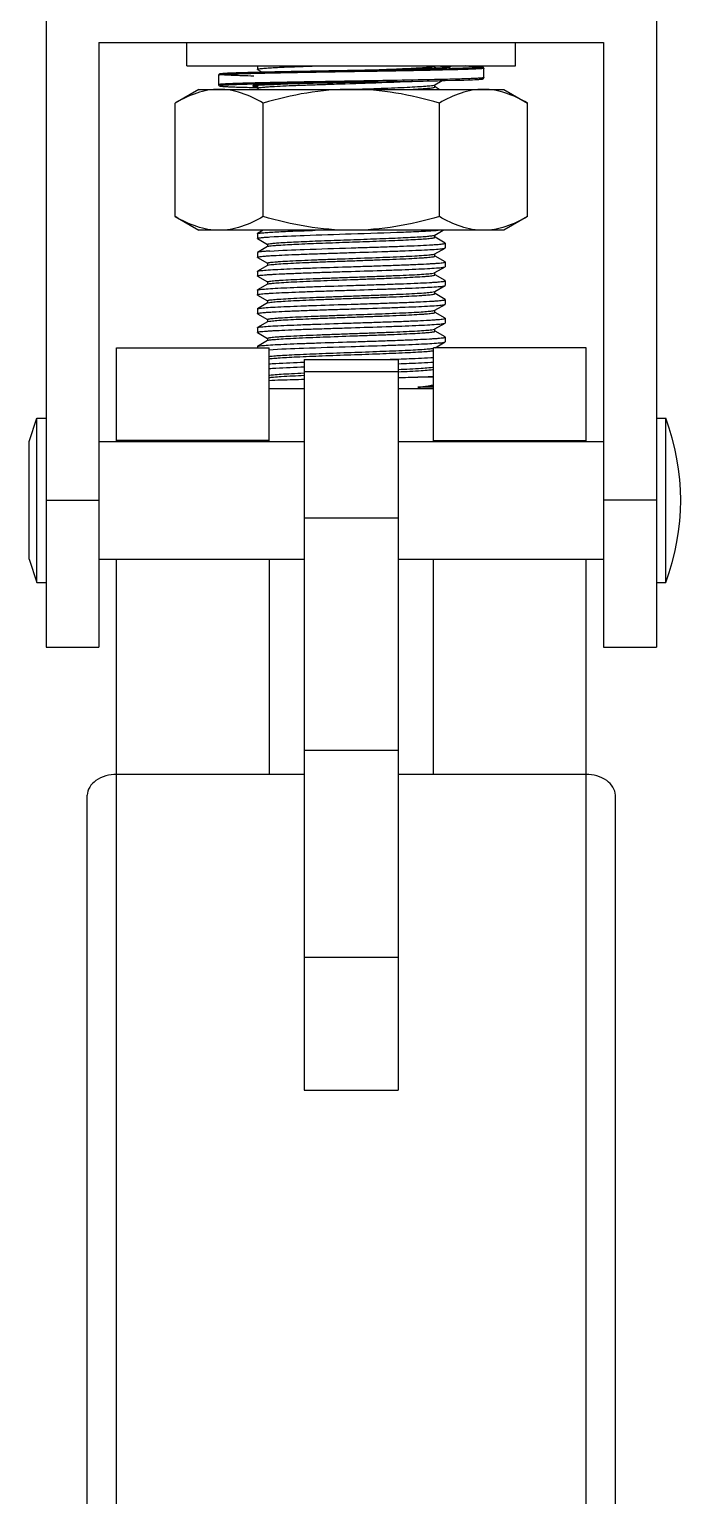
# Model space of a CAD drawing. Extents: x 185245 to 1992634, y -19957 to 755165.
# Drawn here: x 1878146 to 1878399, y 572637 to 573206 of the extents above; entities that cross this region are included whole.
import ezdxf

# ---------------------------------------------------------------- set-up
doc = ezdxf.new("R2010")
doc.units = 0
doc.header["$LTSCALE"] = 1000
doc.header["$MEASUREMENT"] = 0
doc.layers.add('02___PRT_ALL_AXES', color=7, linetype='Continuous')
doc.layers.add('03___PRT_ALL_CURVES', color=7, linetype='Continuous')

msp = doc.modelspace()

# ---------------------------------------------------------------- linework, layer by layer
at = {"color": 0, "linetype": 'Continuous'}
for p, q in [((1878152.6, 573221.01), (1878152.6, 572966.03)), ((1878389.36, 573221.01), (1878389.36, 572966.03)), ((1878173.09, 573200.52), (1878173.09, 572966.03)), ((1878173.09, 573200.52), (1878368.87, 573200.52)), ((1878368.87, 573200.52), (1878368.87, 572966.03)), ((1878219.53, 573187.77), (1878219.53, 573184.13)), ((1878222.29, 573188.49), (1878221.72, 573188.45)), ((1878222.96, 573188.53), (1878222.29, 573188.49)), ((1878223.77, 573188.56), (1878222.96, 573188.53)), ((1878225.22, 573188.62), (1878223.77, 573188.56)), ((1878227.01, 573188.69), (1878225.22, 573188.62)), ((1878230, 573188.78), (1878227.01, 573188.69)), ((1878234.96, 573188.91), (1878230, 573188.78)), ((1878234.61, 573189.98), (1878234.56, 573190.05)), ((1878234.61, 573189.98), (1878236.41, 573188.94)), ((1878243, 573189.09), (1878234.96, 573188.91)), ((1878257.74, 573189.36), (1878243, 573189.09)), ((1878270.42, 573189.58), (1878257.74, 573189.36)), ((1878270.98, 573189.59), (1878270.42, 573189.58)), ((1878270.98, 573189.59), (1878271.74, 573189.62)), ((1878271.74, 573189.61), (1878270.98, 573189.59)), ((1878271.74, 573189.61), (1878270.98, 573189.59)), ((1878290, 573190.04), (1878283.85, 573189.89)), ((1878294.22, 573190.16), (1878290, 573190.04)), ((1878297.79, 573190.26), (1878294.22, 573190.16)), ((1878300.78, 573190.36), (1878297.79, 573190.26)), ((1878303.21, 573190.46), (1878300.78, 573190.36)), ((1878304.7, 573190.52), (1878303.21, 573190.46)), ((1878303.34, 573191.31), (1878303.4, 573191.34)), ((1878303.4, 573191.34), (1878303.53, 573191.41)), ((1878303.45, 573190.47), (1878303.46, 573190.5)), ((1878303.46, 573190.5), (1878303.46, 573191.41)), ((1878303.46, 573190.74), (1878303.49, 573190.74)), ((1878303.58, 573190.47), (1878303.48, 573190.53)), ((1878303.54, 573190.19), (1878303.48, 573190.19)), ((1878303.49, 573190.74), (1878303.65, 573190.73)), ((1878303.55, 573190.47), (1878303.49, 573190.47)), ((1878305.55, 573190.56), (1878304.7, 573190.52)), ((1878306.29, 573190.6), (1878305.55, 573190.56)), ((1878306.16, 573190.6), (1878306.2, 573190.6)), ((1878306.93, 573190.64), (1878306.29, 573190.6)), ((1878307.48, 573190.68), (1878306.93, 573190.64)), ((1878316.76, 573191.36), (1878315.15, 573191.41)), ((1878317.82, 573191.31), (1878316.76, 573191.36)), ((1878318.73, 573191.27), (1878317.82, 573191.31)), ((1878319.5, 573191.23), (1878318.73, 573191.27)), ((1878322.43, 573186.86), (1878322.43, 573190.5)), ((1878222.36, 573183.41), (1878223.02, 573183.37)), ((1878223.02, 573183.37), (1878223.79, 573183.33)), ((1878223.79, 573183.33), (1878225.17, 573183.28)), ((1878225.17, 573183.28), (1878226.86, 573183.22)), ((1878226.86, 573183.22), (1878229.62, 573183.13)), ((1878229.62, 573183.13), (1878234.56, 573183)), ((1878233.79, 573183.47), (1878234.52, 573183.41)), ((1878234.55, 573184.81), (1878234.5, 573184.81)), ((1878234.57, 573184.35), (1878234.52, 573184.35)), ((1878234.61, 573182.7), (1878234.56, 573182.76)), ((1878234.61, 573182.7), (1878235.29, 573182.31)), ((1878234.96, 573183.97), (1878235.64, 573184.01)), ((1878235.64, 573184.01), (1878236.44, 573184.06)), ((1878236.44, 573184.06), (1878237.37, 573184.11)), ((1878237.37, 573184.11), (1878239.05, 573184.18)), ((1878239.05, 573184.18), (1878241.09, 573184.26)), ((1878241.09, 573184.26), (1878243.52, 573184.34)), ((1878243.52, 573184.34), (1878246.37, 573184.43)), ((1878246.37, 573184.43), (1878250.87, 573184.56)), ((1878250.87, 573184.56), (1878256.18, 573184.69)), ((1878256.18, 573184.69), (1878263.83, 573184.88)), ((1878263.83, 573184.88), (1878268.58, 573184.98)), ((1878270.4, 573185.03), (1878268.57, 573185)), ((1878270.4, 573185.03), (1878268.58, 573184.98)), ((1878268.58, 573184.51), (1878270.42, 573184.57)), ((1878270.4, 573185.03), (1878284.71, 573185.28)), ((1878270.98, 573185.04), (1878270.4, 573185.03)), ((1878270.42, 573184.57), (1878270.98, 573184.58)), ((1878271.02, 573185.04), (1878270.98, 573185.04)), ((1878277.86, 573185.16), (1878271.02, 573185.04)), ((1878277.98, 573185.16), (1878277.86, 573185.16)), ((1878284.71, 573185.28), (1878277.98, 573185.16)), ((1878284.71, 573185.28), (1878294.3, 573185.45)), ((1878284.88, 573185.28), (1878284.71, 573185.28)), ((1878291.28, 573185.4), (1878284.88, 573185.28)), ((1878291.51, 573185.4), (1878291.28, 573185.4)), ((1878294.3, 573185.45), (1878307.37, 573185.73)), ((1878303.39, 573185.64), (1878303.34, 573185.64)), ((1878303.4, 573184.06), (1878303.46, 573184.09)), ((1878303.46, 573184.09), (1878306.25, 573185.71)), ((1878303.46, 573183.22), (1878303.46, 573184.13)), ((1878305.1, 573182.31), (1878303.48, 573183.24)), ((1878307.37, 573185.73), (1878311.44, 573185.84)), ((1878307.48, 573186.18), (1878307.42, 573186.18)), ((1878311.44, 573185.84), (1878314.59, 573185.93)), ((1878314.59, 573185.93), (1878316.48, 573186)), ((1878316.48, 573186), (1878318.01, 573186.06)), ((1878318.01, 573186.06), (1878318.85, 573186.1)), ((1878318.85, 573186.1), (1878319.56, 573186.14)), ((1878319.56, 573186.14), (1878320.16, 573186.17)), ((1878234.56, 573126.3), (1878234.61, 573126.37)), ((1878236.86, 573127.67), (1878234.61, 573126.37)), ((1878303.4, 573125.78), (1878303.46, 573125.81)), ((1878303.46, 573125.81), (1878306.68, 573127.67)), ((1878303.46, 573124.94), (1878303.46, 573125.85)), ((1878307.35, 573122.72), (1878303.48, 573124.96)), ((1878234.61, 573124.42), (1878234.56, 573124.48)), ((1878234.61, 573119.08), (1878234.56, 573119.02)), ((1878234.61, 573124.42), (1878238.48, 573122.18)), ((1878238.5, 573121.33), (1878234.61, 573119.08)), ((1878238.5, 573122.21), (1878238.5, 573121.3)), ((1878238.56, 573121.37), (1878238.5, 573121.33)), ((1878303.46, 573118.53), (1878307.35, 573120.78)), ((1878307.41, 573122.66), (1878307.35, 573122.72)), ((1878307.35, 573120.78), (1878307.41, 573120.84)), ((1878234.61, 573117.13), (1878234.56, 573117.2)), ((1878234.61, 573117.13), (1878238.48, 573114.89)), ((1878238.5, 573114.05), (1878234.61, 573111.8)), ((1878238.5, 573114.92), (1878238.5, 573114.01)), ((1878238.56, 573114.08), (1878238.5, 573114.05)), ((1878238.56, 573114.08), (1878238.63, 573114.11)), ((1878303.4, 573118.49), (1878303.46, 573118.53)), ((1878303.46, 573117.65), (1878303.46, 573118.56)), ((1878303.46, 573111.24), (1878307.35, 573113.49)), ((1878307.35, 573115.44), (1878303.48, 573117.68)), ((1878307.41, 573115.38), (1878307.35, 573115.44)), ((1878307.35, 573113.49), (1878307.41, 573113.55)), ((1878234.56, 573111.73), (1878234.61, 573111.8)), ((1878234.61, 573109.85), (1878234.56, 573109.91)), ((1878234.61, 573109.85), (1878238.48, 573107.61)), ((1878238.5, 573107.64), (1878238.5, 573106.72)), ((1878303.33, 573111.17), (1878303.4, 573111.21)), ((1878303.4, 573111.21), (1878303.46, 573111.24)), ((1878303.46, 573110.37), (1878303.46, 573111.28)), ((1878307.35, 573108.15), (1878303.48, 573110.39)), ((1878307.41, 573108.09), (1878307.35, 573108.15)), ((1878234.56, 573104.45), (1878234.61, 573104.51)), ((1878234.61, 573102.56), (1878234.56, 573102.63)), ((1878238.5, 573106.76), (1878234.61, 573104.51)), ((1878234.61, 573102.56), (1878238.48, 573100.32)), ((1878238.56, 573106.8), (1878238.5, 573106.76)), ((1878303.34, 573103.89), (1878303.4, 573103.92)), ((1878303.4, 573103.92), (1878303.46, 573103.96)), ((1878303.46, 573103.96), (1878307.35, 573106.21)), ((1878303.46, 573103.08), (1878303.46, 573103.99)), ((1878307.35, 573100.87), (1878303.48, 573103.11)), ((1878307.35, 573106.21), (1878307.41, 573106.27)), ((1878234.56, 573097.16), (1878234.61, 573097.23)), ((1878238.5, 573099.48), (1878234.61, 573097.23)), ((1878238.5, 573100.35), (1878238.5, 573099.44)), ((1878238.56, 573099.51), (1878238.5, 573099.48)), ((1878238.56, 573099.51), (1878238.62, 573099.54)), ((1878303.4, 573096.64), (1878303.46, 573096.67)), ((1878303.46, 573096.67), (1878307.35, 573098.92)), ((1878303.46, 573095.8), (1878303.46, 573096.71)), ((1878307.41, 573100.81), (1878307.35, 573100.87)), ((1878307.35, 573098.92), (1878307.41, 573098.98)), ((1878234.61, 573095.28), (1878234.56, 573095.34)), ((1878234.61, 573095.28), (1878238.48, 573093.04)), ((1878238.5, 573092.19), (1878234.61, 573089.94)), ((1878238.5, 573093.07), (1878238.5, 573092.15)), ((1878238.56, 573092.23), (1878238.5, 573092.19)), ((1878238.56, 573092.23), (1878238.64, 573092.26)), ((1878303.46, 573089.39), (1878307.35, 573091.64)), ((1878307.35, 573093.58), (1878303.48, 573095.82)), ((1878307.41, 573093.52), (1878307.35, 573093.58)), ((1878307.35, 573091.64), (1878307.41, 573091.7)), ((1878234.56, 573089.88), (1878234.61, 573089.94)), ((1878234.61, 573087.99), (1878234.56, 573088.06)), ((1878234.61, 573087.99), (1878238.48, 573085.75)), ((1878238.5, 573084.91), (1878234.61, 573082.66)), ((1878238.5, 573085.78), (1878238.5, 573084.87)), ((1878238.56, 573084.94), (1878238.5, 573084.91)), ((1878303.34, 573089.32), (1878303.4, 573089.35)), ((1878303.4, 573089.35), (1878303.46, 573089.39)), ((1878303.46, 573088.51), (1878303.46, 573089.42)), ((1878307.35, 573086.3), (1878303.48, 573088.54)), ((1878307.41, 573086.24), (1878307.35, 573086.3)), ((1878179.92, 573045.71), (1878179.92, 573082.14)), ((1878179.92, 573082.14), (1878239.11, 573082.14)), ((1878234.56, 573082.59), (1878234.61, 573082.66)), ((1878239.11, 573045.71), (1878239.11, 573082.14)), ((1878302.85, 573045.71), (1878302.85, 573082.14)), ((1878362.04, 573082.14), (1878302.85, 573082.14)), ((1878303.54, 573082.14), (1878307.35, 573084.35)), ((1878307.35, 573084.35), (1878307.41, 573084.41)), ((1878362.04, 573045.71), (1878362.04, 573082.14)), ((1878252.77, 573077.58), (1878252.77, 572794.26)), ((1878252.77, 573077.58), (1878289.19, 573077.58)), ((1878289.19, 573077.58), (1878289.19, 572794.26)), ((1878289.27, 573075.92), (1878289.33, 573075.92)), ((1878252.77, 573072.88), (1878289.19, 573072.88)), ((1878302.85, 573070.76), (1878296.75, 573070.76)), ((1878252.77, 573066.2), (1878239.11, 573066.2)), ((1878302.85, 573066.2), (1878289.19, 573066.2)), ((1878302.85, 573066.81), (1878296.81, 573066.81)), ((1878239.11, 573046.17), (1878179.92, 573046.17)), ((1878302.85, 573046.17), (1878362.04, 573046.17)), ((1878152.6, 573022.95), (1878173.09, 573022.95)), ((1878389.36, 573022.95), (1878368.87, 573022.95)), ((1878252.77, 573016.14), (1878289.19, 573016.14)), ((1878179.92, 570479.48), (1878179.92, 573000.18)), ((1878239.11, 573000.18), (1878239.11, 572916.61)), ((1878302.85, 572916.61), (1878302.85, 573000.18)), ((1878362.04, 570479.48), (1878362.04, 573000.18)), ((1878152.6, 572966.03), (1878173.09, 572966.03)), ((1878368.87, 572966.03), (1878389.36, 572966.03)), ((1878252.77, 572926), (1878289.19, 572926)), ((1878252.77, 572916.61), (1878179.92, 572916.61)), ((1878362.04, 572916.61), (1878289.19, 572916.61)), ((1878168.54, 570595.59), (1878168.54, 572908.56)), ((1878373.43, 570595.59), (1878373.43, 572908.56)), ((1878252.77, 572845.78), (1878289.19, 572845.78)), ((1878252.77, 572794.26), (1878289.19, 572794.26))]:
    msp.add_line(p, q, dxfattribs=at)
for points in [[(1878221.72, 573188.45), (1878221.47, 573188.44), (1878221.24, 573188.42), (1878221.04, 573188.4), (1878220.86, 573188.39), (1878220.69, 573188.37), (1878220.54, 573188.36), (1878220.41, 573188.34), (1878220.29, 573188.33), (1878220.19, 573188.31), (1878220.1, 573188.29), (1878220.01, 573188.28), (1878219.94, 573188.26), (1878219.86, 573188.23), (1878219.77, 573188.18), (1878219.64, 573188.07), (1878219.53, 573187.81), (1878219.53, 573187.77)], [(1878283.85, 573189.89), (1878272.31, 573189.62), (1878271.74, 573189.61)], [(1878309.15, 573190.86), (1878309.14, 573190.86), (1878309.11, 573190.85), (1878309.06, 573190.84), (1878308.98, 573190.83), (1878308.89, 573190.81), (1878308.78, 573190.8), (1878308.65, 573190.78), (1878308.5, 573190.77), (1878308.33, 573190.75), (1878308.15, 573190.73), (1878307.95, 573190.72), (1878307.72, 573190.7), (1878307.48, 573190.68)], [(1878322.43, 573190.5), (1878322.43, 573190.54), (1878322.33, 573190.8), (1878322.2, 573190.91), (1878322.1, 573190.96), (1878322.02, 573190.99), (1878321.94, 573191.01), (1878321.84, 573191.03), (1878321.74, 573191.05), (1878321.62, 573191.07), (1878321.48, 573191.08), (1878321.32, 573191.1), (1878321.13, 573191.12), (1878320.93, 573191.14), (1878320.7, 573191.15), (1878320.44, 573191.17), (1878320.16, 573191.19), (1878319.5, 573191.23)], [(1878219.53, 573184.13), (1878219.54, 573184.06), (1878219.66, 573183.81), (1878219.78, 573183.71), (1878219.87, 573183.67), (1878219.95, 573183.64), (1878220.03, 573183.62), (1878220.12, 573183.6), (1878220.21, 573183.58), (1878220.32, 573183.57), (1878220.44, 573183.55), (1878220.58, 573183.54), (1878220.74, 573183.52), (1878220.91, 573183.51), (1878221.1, 573183.49), (1878221.31, 573183.47), (1878221.54, 573183.46), (1878221.79, 573183.44), (1878222.36, 573183.41)], [(1878232.97, 573183.76), (1878232.97, 573183.76), (1878233.01, 573183.77), (1878233.07, 573183.78), (1878233.16, 573183.8), (1878233.27, 573183.81), (1878233.4, 573183.83), (1878233.55, 573183.85), (1878233.73, 573183.87), (1878233.92, 573183.89), (1878234.14, 573183.91), (1878234.39, 573183.93), (1878234.66, 573183.95), (1878234.96, 573183.97)], [(1878320.16, 573186.17), (1878320.42, 573186.19), (1878320.66, 573186.21), (1878320.87, 573186.22), (1878321.06, 573186.24), (1878321.23, 573186.25), (1878321.39, 573186.27), (1878321.53, 573186.29), (1878321.65, 573186.3), (1878321.76, 573186.32), (1878321.85, 573186.33), (1878321.94, 573186.35), (1878322.01, 573186.37), (1878322.09, 573186.4), (1878322.18, 573186.44), (1878322.31, 573186.54), (1878322.43, 573186.79), (1878322.43, 573186.86)]]:
    msp.add_lwpolyline(points, dxfattribs=at)
for centre, radius, start, end in [((1878269.7, 574733.36), 1543.54, 271.25649, 271.45321), ((1878237.64, 573142.5), 41.56, 94.2592, 94.9357), ((1878236.87, 573210.77), 26.97, 264.4979, 265.0097), ((1878232.54, 576417.77), 3232.91, 271.04527, 271.25493), ((1878265.84, 574894.66), 1709.43, 271.2586, 271.39378), ((1878303.03, 573104.64), 0.808, 291.3377, 292.265), ((1878238.93, 573098.79), 0.809, 111.336, 112.2602), ((1878218.47, 575008.65), 1932.2, 271.97095, 272.1), ((1878255.69, 574549.15), 1478.96, 271.30073, 271.59071)]:
    msp.add_arc(centre, radius, start, end, dxfattribs=at)
for points, knots in [([(1878322.43, 573190.5), (1878322.43, 573190.48), (1878322.32, 573190.44), (1878322.15, 573190.41), (1878321.83, 573190.37), (1878321.4, 573190.33), (1878320.85, 573190.29), (1878319.87, 573190.22), (1878318.36, 573190.15), (1878316.21, 573190.07), (1878313.62, 573189.98), (1878310.63, 573189.9), (1878307.25, 573189.82), (1878303.52, 573189.73), (1878297.95, 573189.61), (1878290.42, 573189.47), (1878280.89, 573189.3), (1878270.98, 573189.14), (1878261.07, 573188.97), (1878251.54, 573188.8), (1878244, 573188.66), (1878238.44, 573188.54), (1878234.71, 573188.46), (1878231.33, 573188.37), (1878228.33, 573188.29), (1878225.75, 573188.21), (1878223.6, 573188.12), (1878222.09, 573188.05), (1878221.11, 573187.99), (1878220.56, 573187.95), (1878220.13, 573187.91), (1878219.81, 573187.87), (1878219.65, 573187.83), (1878219.53, 573187.8), (1878219.53, 573187.77)], [0, 0, 0, 0, 0.000734, 0.002588, 0.005621, 0.009835, 0.015225, 0.021778, 0.038315, 0.05929, 0.084505, 0.11372, 0.146654, 0.182994, 0.222387, 0.30879, 0.402541, 0.500037, 0.597531, 0.691278, 0.777674, 0.817064, 0.853401, 0.886332, 0.915542, 0.940751, 0.961719, 0.978248, 0.984797, 0.990182, 0.994392, 0.99742, 0.99927, 1, 1, 1, 1]), ([(1878270.42, 573189.58), (1878267.99, 573189.54), (1878263.19, 573189.46), (1878256.12, 573189.34), (1878249.34, 573189.21), (1878243.02, 573189.09), (1878237.27, 573188.97), (1878232.21, 573188.84), (1878228.48, 573188.74), (1878225.91, 573188.65), (1878224.33, 573188.59), (1878222.99, 573188.53), (1878222.03, 573188.48), (1878221.38, 573188.43), (1878220.99, 573188.4), (1878220.67, 573188.37), (1878220.41, 573188.34), (1878220.21, 573188.31), (1878220.09, 573188.28), (1878220.02, 573188.26), (1878220, 573188.25), (1878219.98, 573188.23), (1878220, 573188.21), (1878220.02, 573188.19), (1878220.09, 573188.17), (1878220.21, 573188.14), (1878220.41, 573188.11), (1878220.8, 573188.07), (1878221.45, 573188.01), (1878222.91, 573187.92), (1878225.34, 573187.82), (1878228.95, 573187.7), (1878231.66, 573187.63), (1878233.16, 573187.59)], [0, 0, 0, 0, 0.114408, 0.226286, 0.333333, 0.433352, 0.524287, 0.604264, 0.671643, 0.700166, 0.725046, 0.746157, 0.763393, 0.77053, 0.776668, 0.781801, 0.785923, 0.789034, 0.791139, 0.791822, 0.792275, 0.79255, 0.792828, 0.79329, 0.793982, 0.796105, 0.799235, 0.803376, 0.814683, 0.829982, 0.87224, 0.929301, 1, 1, 1, 1]), ([(1878234.56, 573190.05), (1878234.56, 573190.09), (1878234.73, 573190.17), (1878235, 573190.23), (1878235.51, 573190.32), (1878236.53, 573190.44), (1878238.29, 573190.59), (1878240.91, 573190.75), (1878244.19, 573190.91), (1878248.04, 573191.08), (1878252.39, 573191.25), (1878255.45, 573191.36), (1878257.04, 573191.41)], [0, 0, 0, 0, 0.005786, 0.019414, 0.041485, 0.072004, 0.157793, 0.275073, 0.421358, 0.593494, 0.787777, 1, 1, 1, 1]), ([(1878271.74, 573189.62), (1878275.59, 573189.76), (1878281.19, 573189.96), (1878288.35, 573190.24), (1878292.97, 573190.45), (1878296.85, 573190.66), (1878299.89, 573190.84), (1878301.94, 573191.07), (1878303.01, 573191.18), (1878303.34, 573191.31)], [0, 0, 0, 0, 0.364961, 0.531036, 0.678684, 0.803013, 0.899918, 0.966237, 1, 1, 1, 1]), ([(1878303.49, 573190.47), (1878298.96, 573190.28), (1878288.37, 573189.99), (1878277.79, 573189.75), (1878271.74, 573189.61)], [0, 0, 0, 0, 0.42908, 1, 1, 1, 1]), ([(1878303.48, 573190.19), (1878301.13, 573190.14), (1878290.55, 573189.92), (1878279.97, 573189.75), (1878271.74, 573189.61)], [0, 0, 0, 0, 0.22287, 1, 1, 1, 1]), ([(1878308.38, 573191.16), (1878308.51, 573191.15), (1878308.75, 573191.13), (1878309.06, 573191.08), (1878309.26, 573191.05), (1878309.37, 573191.02), (1878309.42, 573191), (1878309.46, 573190.98), (1878309.45, 573190.92), (1878309.34, 573190.89), (1878309.19, 573190.85), (1878308.92, 573190.81), (1878308.57, 573190.77), (1878308.11, 573190.73), (1878307.57, 573190.68), (1878306.67, 573190.62), (1878305.32, 573190.55), (1878304.18, 573190.5), (1878303.55, 573190.47)], [0, 0, 0, 0, 0.057695, 0.102152, 0.133345, 0.144014, 0.151502, 0.156113, 0.159189, 0.171014, 0.195466, 0.233126, 0.284056, 0.348196, 0.425398, 0.515491, 0.733471, 1, 1, 1, 1]), ([(1878303.65, 573190.73), (1878303.89, 573190.72), (1878304.72, 573190.68), (1878305.56, 573190.64), (1878306.16, 573190.6)], [0, 0, 0, 0, 0.279412, 1, 1, 1, 1]), ([(1878304.3, 573191.41), (1878304.73, 573191.39), (1878306.09, 573191.33), (1878307.45, 573191.25), (1878308.38, 573191.16)], [0, 0, 0, 0, 0.316279, 1, 1, 1, 1]), ([(1878315.15, 573191.41), (1878315.77, 573191.39), (1878316.92, 573191.35), (1878318.49, 573191.28), (1878319.63, 573191.23), (1878320.39, 573191.18), (1878320.84, 573191.14), (1878321.22, 573191.11), (1878321.52, 573191.08), (1878321.74, 573191.05), (1878321.88, 573191.01), (1878321.97, 573190.99), (1878321.98, 573190.95), (1878321.95, 573190.93), (1878321.92, 573190.92), (1878321.83, 573190.89), (1878321.67, 573190.86), (1878321.42, 573190.83), (1878321.09, 573190.79), (1878320.69, 573190.76), (1878320, 573190.71), (1878318.94, 573190.65), (1878317.46, 573190.59), (1878315.69, 573190.52), (1878313.64, 573190.45), (1878311.33, 573190.38), (1878309.7, 573190.34), (1878308.84, 573190.32)], [0, 0, 0, 0, 0.093183, 0.172189, 0.236539, 0.263093, 0.285847, 0.304768, 0.319836, 0.33104, 0.338399, 0.342056, 0.342921, 0.344117, 0.346129, 0.34906, 0.357776, 0.370349, 0.386785, 0.407069, 0.431174, 0.49071, 0.565043, 0.653721, 0.756205, 0.871868, 1, 1, 1, 1]), ([(1878234.5, 573184.81), (1878233.37, 573184.78), (1878231.25, 573184.73), (1878228.28, 573184.65), (1878225.71, 573184.56), (1878223.57, 573184.48), (1878222.07, 573184.41), (1878221.1, 573184.35), (1878220.55, 573184.3), (1878220.13, 573184.26), (1878219.81, 573184.22), (1878219.65, 573184.19), (1878219.53, 573184.15), (1878219.53, 573184.13)], [0, 0, 0, 0, 0.224593, 0.423791, 0.595701, 0.738698, 0.851435, 0.896118, 0.932869, 0.961612, 0.982304, 0.994968, 1, 1, 1, 1]), ([(1878234.52, 573184.35), (1878232.46, 573184.3), (1878229.56, 573184.22), (1878225.98, 573184.1), (1878223.9, 573184.02), (1878222.45, 573183.95), (1878221.51, 573183.89), (1878220.98, 573183.85), (1878220.54, 573183.8), (1878220.28, 573183.77), (1878219.85, 573183.67), (1878220.28, 573183.57), (1878220.55, 573183.54), (1878220.98, 573183.5), (1878221.51, 573183.46), (1878222.45, 573183.4), (1878223.91, 573183.33), (1878225.98, 573183.24), (1878229.57, 573183.13), (1878232.46, 573183.05), (1878234.52, 573183)], [0, 0, 0, 0, 0.212148, 0.298132, 0.369616, 0.425941, 0.448254, 0.466597, 0.480935, 0.491247, 0.499914, 0.508617, 0.518947, 0.533304, 0.551665, 0.573994, 0.630349, 0.701857, 0.787856, 1, 1, 1, 1]), ([(1878233.22, 573183.81), (1878233.14, 573183.8), (1878232.99, 573183.78), (1878232.84, 573183.74), (1878232.74, 573183.71), (1878232.74, 573183.66), (1878232.77, 573183.64), (1878232.82, 573183.62), (1878232.93, 573183.58), (1878233.12, 573183.55), (1878233.42, 573183.51), (1878233.65, 573183.48), (1878233.79, 573183.47)], [0, 0, 0, 0, 0.160817, 0.265115, 0.31558, 0.328996, 0.349081, 0.381472, 0.427462, 0.561552, 0.752432, 1, 1, 1, 1]), ([(1878234.06, 573183.9), (1878233.98, 573183.9), (1878233.7, 573183.87), (1878233.42, 573183.84), (1878233.22, 573183.81)], [0, 0, 0, 0, 0.294737, 1, 1, 1, 1]), ([(1878307.42, 573186.18), (1878301.85, 573186.05), (1878286.35, 573185.75), (1878262.06, 573185.35), (1878243.34, 573185.02), (1878234.55, 573184.81)], [0, 0, 0, 0, 0.229313, 0.637984, 1, 1, 1, 1]), ([(1878268.58, 573184.98), (1878264.86, 573184.9), (1878257.82, 573184.74), (1878248.16, 573184.49), (1878240.54, 573184.25), (1878236.23, 573184.07), (1878234.55, 573183.94)], [0, 0, 0, 0, 0.327938, 0.620366, 0.851227, 1, 1, 1, 1]), ([(1878234.56, 573182.76), (1878234.56, 573182.83), (1878234.86, 573182.91), (1878235.27, 573183), (1878236.11, 573183.11), (1878237.2, 573183.21), (1878238.61, 573183.32), (1878241.03, 573183.47), (1878244.7, 573183.66), (1878249.77, 573183.87), (1878255.58, 573184.08), (1878261.93, 573184.29), (1878266.33, 573184.44), (1878268.58, 573184.51)], [0, 0, 0, 0, 0.005703, 0.020172, 0.04378, 0.076386, 0.117742, 0.167486, 0.290355, 0.440693, 0.61322, 0.801833, 1, 1, 1, 1]), ([(1878268.57, 573185), (1878265.43, 573184.94), (1878254.1, 573184.75), (1878242.76, 573184.55), (1878234.57, 573184.35)], [0, 0, 0, 0, 0.277252, 1, 1, 1, 1]), ([(1878270.98, 573184.58), (1878273.37, 573184.66), (1878282.03, 573184.94), (1878290.68, 573185.22), (1878296.94, 573185.5)], [0, 0, 0, 0, 0.276436, 1, 1, 1, 1]), ([(1878270.98, 573182.31), (1878274.84, 573182.45), (1878280.48, 573182.65), (1878287.69, 573182.93), (1878292.39, 573183.14), (1878296.38, 573183.34), (1878299.53, 573183.53), (1878301.72, 573183.75), (1878302.87, 573183.88), (1878303.26, 573184)], [0, 0, 0, 0, 0.358483, 0.522838, 0.669887, 0.794772, 0.893379, 0.962492, 1, 1, 1, 1]), ([(1878293.95, 573182.31), (1878295.3, 573182.38), (1878297.19, 573182.48), (1878299.54, 573182.64), (1878300.9, 573182.75), (1878301.96, 573182.86), (1878302.77, 573182.97), (1878303.18, 573183.06), (1878303.46, 573183.15), (1878303.46, 573183.22)], [0, 0, 0, 0, 0.421729, 0.592956, 0.735504, 0.848073, 0.929659, 0.979849, 1, 1, 1, 1]), ([(1878303.26, 573184), (1878303.29, 573184.01), (1878303.34, 573184.02), (1878303.38, 573184.05), (1878303.4, 573184.06)], [0, 0, 0, 0, 0.561798, 1, 1, 1, 1]), ([(1878322.43, 573186.86), (1878322.43, 573186.84), (1878322.32, 573186.8), (1878322.16, 573186.77), (1878321.84, 573186.73), (1878321.41, 573186.69), (1878320.86, 573186.64), (1878319.9, 573186.58), (1878318.4, 573186.51), (1878316.26, 573186.43), (1878313.69, 573186.34), (1878310.72, 573186.26), (1878308.6, 573186.21), (1878307.48, 573186.18)], [0, 0, 0, 0, 0.004985, 0.0176, 0.038249, 0.066956, 0.103679, 0.14834, 0.261059, 0.404068, 0.576024, 0.7753, 1, 1, 1, 1]), ([(1878234.56, 573124.48), (1878234.56, 573124.52), (1878234.69, 573124.59), (1878234.91, 573124.65), (1878235.31, 573124.72), (1878236.12, 573124.83), (1878237.52, 573124.96), (1878238.73, 573125.04), (1878239.44, 573125.09)], [0, 0, 0, 0, 0.022001, 0.071614, 0.151547, 0.261983, 0.573159, 1, 1, 1, 1]), ([(1878234.61, 573126.37), (1878234.8, 573126.48), (1878235.49, 573126.56), (1878236.81, 573126.73), (1878238.82, 573126.87), (1878241.46, 573127.04), (1878244.68, 573127.19), (1878249.94, 573127.42), (1878254.12, 573127.57), (1878257.04, 573127.67)], [0, 0, 0, 0, 0.029291, 0.089386, 0.179424, 0.297711, 0.44196, 0.609341, 1, 1, 1, 1]), ([(1878239.44, 573125.09), (1878243.88, 573125.37), (1878254.39, 573125.77), (1878264.91, 573126.11), (1878270.98, 573126.3)], [0, 0, 0, 0, 0.42277, 1, 1, 1, 1]), ([(1878242.85, 573122.81), (1878245.03, 573122.97), (1878250.1, 573123.23), (1878258.52, 573123.58), (1878268.2, 573123.93), (1878278.17, 573124.28), (1878286.18, 573124.58), (1878291.98, 573124.84), (1878295.6, 573125.02), (1878298.59, 573125.2), (1878300.89, 573125.36), (1878302.39, 573125.56), (1878303.18, 573125.65), (1878303.4, 573125.78)], [0, 0, 0, 0, 0.107783, 0.251572, 0.416871, 0.586964, 0.744654, 0.813774, 0.874011, 0.923835, 0.961993, 0.987552, 1, 1, 1, 1]), ([(1878242.85, 573121.9), (1878245.09, 573122.06), (1878250.32, 573122.33), (1878258.99, 573122.69), (1878268.93, 573123.04), (1878277.55, 573123.35), (1878284.27, 573123.6), (1878288.87, 573123.79), (1878292.99, 573123.97), (1878296.52, 573124.16), (1878299.37, 573124.34), (1878301.29, 573124.5), (1878302.42, 573124.64), (1878302.98, 573124.73), (1878303.27, 573124.8), (1878303.46, 573124.89), (1878303.46, 573124.94)], [0, 0, 0, 0, 0.110711, 0.25879, 0.428579, 0.602076, 0.684431, 0.760893, 0.829425, 0.888206, 0.935673, 0.970577, 0.983029, 0.992048, 0.997627, 1, 1, 1, 1]), ([(1878270.98, 573126.3), (1878277.73, 573126.52), (1878287.12, 573126.81), (1878298.33, 573127.27), (1878302.81, 573127.52), (1878304.64, 573127.67)], [0, 0, 0, 0, 0.601171, 0.836534, 1, 1, 1, 1]), ([(1878234.56, 573117.2), (1878234.56, 573117.27), (1878234.89, 573117.35), (1878235.34, 573117.45), (1878236.25, 573117.56), (1878237.43, 573117.67), (1878238.96, 573117.78), (1878241.59, 573117.94), (1878245.56, 573118.13), (1878251, 573118.35), (1878257.22, 573118.57), (1878263.97, 573118.8), (1878268.61, 573118.94), (1878270.98, 573119.02)], [0, 0, 0, 0, 0.00573, 0.020425, 0.044419, 0.077543, 0.119519, 0.169942, 0.29416, 0.445458, 0.618039, 0.805282, 1, 1, 1, 1]), ([(1878239.44, 573119.63), (1878238.8, 573119.58), (1878237.68, 573119.5), (1878236.22, 573119.38), (1878235.26, 573119.24), (1878234.76, 573119.17), (1878234.61, 573119.08)], [0, 0, 0, 0, 0.393975, 0.69435, 0.896787, 1, 1, 1, 1]), ([(1878238.5, 573122.21), (1878238.5, 573122.24), (1878238.61, 573122.31), (1878238.96, 573122.41), (1878239.79, 573122.55), (1878241.14, 573122.68), (1878242.23, 573122.77), (1878242.85, 573122.81)], [0, 0, 0, 0, 0.02323, 0.073288, 0.263625, 0.57431, 1, 1, 1, 1]), ([(1878238.56, 573121.37), (1878238.7, 573121.44), (1878239.15, 573121.53), (1878240.01, 573121.66), (1878241.3, 573121.78), (1878242.29, 573121.86), (1878242.85, 573121.9)], [0, 0, 0, 0, 0.107625, 0.311403, 0.610331, 1, 1, 1, 1]), ([(1878239.44, 573119.63), (1878243.88, 573119.91), (1878254.39, 573120.3), (1878264.91, 573120.65), (1878270.98, 573120.84)], [0, 0, 0, 0, 0.422765, 1, 1, 1, 1]), ([(1878270.98, 573120.84), (1878273.35, 573120.92), (1878278, 573121.06), (1878284.74, 573121.29), (1878290.96, 573121.51), (1878296.41, 573121.73), (1878300.37, 573121.92), (1878303, 573122.08), (1878304.53, 573122.19), (1878305.71, 573122.3), (1878306.63, 573122.41), (1878307.08, 573122.51), (1878307.41, 573122.59), (1878307.41, 573122.66)], [0, 0, 0, 0, 0.194721, 0.381979, 0.55457, 0.705865, 0.830075, 0.880496, 0.922471, 0.955593, 0.979584, 0.994275, 1, 1, 1, 1]), ([(1878270.98, 573119.02), (1878275.47, 573119.16), (1878282.01, 573119.37), (1878290.36, 573119.66), (1878295.72, 573119.88), (1878300.2, 573120.09), (1878303.31, 573120.27), (1878305.23, 573120.43), (1878306.22, 573120.53), (1878306.89, 573120.64), (1878307.25, 573120.71), (1878307.35, 573120.78)], [0, 0, 0, 0, 0.370036, 0.538455, 0.68763, 0.812233, 0.907832, 0.943658, 0.97107, 0.98986, 1, 1, 1, 1]), ([(1878234.61, 573111.8), (1878234.72, 573111.86), (1878235.07, 573111.93), (1878235.74, 573112.04), (1878236.74, 573112.14), (1878238.66, 573112.3), (1878241.76, 573112.48), (1878246.24, 573112.7), (1878251.61, 573112.91), (1878259.95, 573113.2), (1878266.49, 573113.41), (1878270.98, 573113.55)], [0, 0, 0, 0, 0.01014, 0.02893, 0.056344, 0.092171, 0.187776, 0.312381, 0.46155, 0.629965, 1, 1, 1, 1]), ([(1878238.5, 573114.92), (1878238.5, 573114.98), (1878238.76, 573115.07), (1878239.13, 573115.16), (1878239.87, 573115.26), (1878240.83, 573115.37), (1878242.07, 573115.47), (1878244.21, 573115.63), (1878247.45, 573115.81), (1878251.92, 573116.02), (1878257.05, 573116.23), (1878262.67, 573116.44), (1878270.56, 573116.73), (1878280.12, 573117.07), (1878289.13, 573117.42), (1878295.32, 573117.72), (1878298.79, 573117.92), (1878301.29, 573118.13), (1878302.62, 573118.28), (1878303.1, 573118.39)], [0, 0, 0, 0, 0.002759, 0.009523, 0.020511, 0.035675, 0.054897, 0.078022, 0.135142, 0.205065, 0.285364, 0.373246, 0.465653, 0.65112, 0.816158, 0.883701, 0.938007, 0.977206, 1, 1, 1, 1]), ([(1878238.63, 573114.11), (1878238.99, 573114.26), (1878240.15, 573114.37), (1878242.37, 573114.61), (1878245.66, 573114.8), (1878249.85, 573115.02), (1878254.82, 573115.23), (1878260.37, 573115.45), (1878266.3, 573115.66), (1878272.41, 573115.88), (1878278.46, 573116.1), (1878284.24, 573116.32), (1878289.55, 573116.53), (1878294.17, 573116.75), (1878297.53, 573116.93), (1878299.75, 573117.09), (1878301.04, 573117.2), (1878302.04, 573117.3), (1878302.8, 573117.41), (1878303.2, 573117.5), (1878303.46, 573117.59), (1878303.46, 573117.65)], [0, 0, 0, 0, 0.017786, 0.052839, 0.104005, 0.169458, 0.246837, 0.333341, 0.425839, 0.520978, 0.615311, 0.705419, 0.788037, 0.860174, 0.919224, 0.943153, 0.963063, 0.97877, 0.990157, 0.997162, 1, 1, 1, 1]), ([(1878270.98, 573113.55), (1878273.35, 573113.63), (1878278, 573113.78), (1878284.74, 573114), (1878290.96, 573114.22), (1878296.41, 573114.44), (1878300.37, 573114.64), (1878303, 573114.8), (1878304.53, 573114.91), (1878305.71, 573115.02), (1878306.63, 573115.12), (1878307.08, 573115.22), (1878307.41, 573115.31), (1878307.41, 573115.38)], [0, 0, 0, 0, 0.194708, 0.381941, 0.554513, 0.705807, 0.830028, 0.880455, 0.922436, 0.955565, 0.979564, 0.994265, 1, 1, 1, 1]), ([(1878270.98, 573111.73), (1878275.47, 573111.88), (1878282.01, 573112.08), (1878290.36, 573112.38), (1878295.72, 573112.59), (1878300.2, 573112.81), (1878303.31, 573112.99), (1878305.23, 573113.15), (1878306.22, 573113.25), (1878306.89, 573113.36), (1878307.25, 573113.43), (1878307.35, 573113.49)], [0, 0, 0, 0, 0.370036, 0.538455, 0.68763, 0.812233, 0.907832, 0.943658, 0.97107, 0.98986, 1, 1, 1, 1]), ([(1878303.1, 573118.39), (1878303.13, 573118.4), (1878303.24, 573118.42), (1878303.34, 573118.46), (1878303.4, 573118.49)], [0, 0, 0, 0, 0.320151, 1, 1, 1, 1]), ([(1878234.56, 573109.91), (1878234.56, 573109.98), (1878234.89, 573110.07), (1878235.34, 573110.16), (1878236.25, 573110.27), (1878237.43, 573110.38), (1878238.96, 573110.49), (1878241.59, 573110.65), (1878245.56, 573110.84), (1878251, 573111.07), (1878257.22, 573111.29), (1878263.97, 573111.51), (1878268.61, 573111.66), (1878270.98, 573111.73)], [0, 0, 0, 0, 0.00573, 0.020425, 0.044419, 0.077543, 0.119519, 0.169942, 0.29416, 0.445458, 0.618039, 0.805282, 1, 1, 1, 1]), ([(1878238.5, 573107.64), (1878238.5, 573107.7), (1878238.77, 573107.79), (1878239.16, 573107.88), (1878239.92, 573107.99), (1878240.92, 573108.09), (1878242.21, 573108.2), (1878244.42, 573108.35), (1878247.78, 573108.54), (1878252.39, 573108.76), (1878257.69, 573108.97), (1878263.46, 573109.19), (1878269.51, 573109.4), (1878275.61, 573109.62), (1878281.54, 573109.84), (1878287.09, 573110.06), (1878292.06, 573110.27), (1878296.26, 573110.49), (1878299.56, 573110.68), (1878301.8, 573110.91), (1878302.96, 573111.03), (1878303.33, 573111.17)], [0, 0, 0, 0, 0.002835, 0.009828, 0.021196, 0.036877, 0.056753, 0.080644, 0.139601, 0.211632, 0.294139, 0.38414, 0.478381, 0.573452, 0.665915, 0.752426, 0.829856, 0.89541, 0.946725, 0.981977, 1, 1, 1, 1]), ([(1878238.93, 573106.91), (1878239.43, 573107.02), (1878240.8, 573107.17), (1878243.35, 573107.38), (1878246.86, 573107.58), (1878253.06, 573107.88), (1878262.08, 573108.23), (1878271.61, 573108.57), (1878279.46, 573108.85), (1878285.05, 573109.06), (1878290.15, 573109.27), (1878294.59, 573109.48), (1878297.8, 573109.67), (1878299.92, 573109.82), (1878301.15, 573109.92), (1878302.11, 573110.03), (1878302.84, 573110.13), (1878303.21, 573110.22), (1878303.46, 573110.31), (1878303.46, 573110.37)], [0, 0, 0, 0, 0.023805, 0.063835, 0.118767, 0.186724, 0.351985, 0.537012, 0.629032, 0.71647, 0.796306, 0.865789, 0.922526, 0.945489, 0.964576, 0.979631, 0.990541, 0.997257, 1, 1, 1, 1]), ([(1878270.98, 573106.27), (1878273.35, 573106.35), (1878278, 573106.49), (1878284.74, 573106.72), (1878290.96, 573106.94), (1878296.41, 573107.16), (1878300.37, 573107.35), (1878303, 573107.51), (1878304.53, 573107.62), (1878305.71, 573107.73), (1878306.63, 573107.84), (1878307.08, 573107.94), (1878307.41, 573108.02), (1878307.41, 573108.09)], [0, 0, 0, 0, 0.194721, 0.381979, 0.554569, 0.705864, 0.830074, 0.880495, 0.92247, 0.955592, 0.979583, 0.994275, 1, 1, 1, 1]), ([(1878234.56, 573102.63), (1878234.56, 573102.7), (1878234.89, 573102.78), (1878235.34, 573102.88), (1878236.25, 573102.99), (1878237.43, 573103.1), (1878238.96, 573103.21), (1878241.59, 573103.37), (1878245.56, 573103.56), (1878251, 573103.78), (1878257.22, 573104), (1878263.97, 573104.23), (1878268.61, 573104.37), (1878270.98, 573104.45)], [0, 0, 0, 0, 0.00573, 0.020425, 0.044419, 0.077543, 0.119519, 0.169942, 0.29416, 0.445458, 0.618039, 0.805282, 1, 1, 1, 1]), ([(1878234.61, 573104.51), (1878234.72, 573104.57), (1878235.07, 573104.65), (1878235.74, 573104.75), (1878236.74, 573104.85), (1878238.66, 573105.01), (1878241.76, 573105.2), (1878246.24, 573105.41), (1878251.61, 573105.62), (1878259.95, 573105.92), (1878266.49, 573106.13), (1878270.98, 573106.27)], [0, 0, 0, 0, 0.010139, 0.02893, 0.056342, 0.092168, 0.187763, 0.312361, 0.461537, 0.629962, 1, 1, 1, 1]), ([(1878238.5, 573100.35), (1878238.5, 573100.41), (1878238.77, 573100.5), (1878239.16, 573100.59), (1878239.92, 573100.7), (1878240.92, 573100.8), (1878242.21, 573100.91), (1878244.43, 573101.07), (1878247.78, 573101.26), (1878252.4, 573101.47), (1878257.69, 573101.69), (1878263.47, 573101.9), (1878269.52, 573102.12), (1878275.62, 573102.34), (1878281.55, 573102.55), (1878287.1, 573102.77), (1878292.07, 573102.98), (1878296.27, 573103.2), (1878299.56, 573103.4), (1878301.8, 573103.63), (1878302.97, 573103.75), (1878303.33, 573103.89)], [0, 0, 0, 0, 0.002833, 0.009831, 0.021198, 0.036887, 0.056764, 0.080664, 0.139633, 0.211679, 0.294202, 0.384219, 0.478473, 0.573554, 0.666022, 0.752531, 0.829953, 0.895492, 0.946787, 0.98201, 1, 1, 1, 1]), ([(1878238.56, 573106.8), (1878238.58, 573106.81), (1878238.7, 573106.86), (1878238.82, 573106.89), (1878238.93, 573106.91)], [0, 0, 0, 0, 0.175326, 1, 1, 1, 1]), ([(1878238.64, 573099.55), (1878239, 573099.69), (1878240.16, 573099.8), (1878242.4, 573100.04), (1878245.7, 573100.23), (1878249.9, 573100.45), (1878254.87, 573100.66), (1878260.42, 573100.88), (1878266.35, 573101.1), (1878272.45, 573101.31), (1878278.5, 573101.53), (1878284.27, 573101.75), (1878289.57, 573101.96), (1878294.19, 573102.18), (1878297.54, 573102.36), (1878299.76, 573102.52), (1878301.05, 573102.63), (1878302.04, 573102.73), (1878302.81, 573102.84), (1878303.2, 573102.93), (1878303.46, 573103.02), (1878303.46, 573103.08)], [0, 0, 0, 0, 0.01799, 0.053215, 0.10451, 0.170049, 0.247471, 0.33398, 0.426448, 0.521529, 0.615783, 0.7058, 0.788322, 0.860368, 0.919337, 0.943236, 0.963113, 0.978802, 0.990169, 0.997167, 1, 1, 1, 1]), ([(1878270.98, 573104.45), (1878275.47, 573104.59), (1878282.01, 573104.8), (1878290.36, 573105.09), (1878295.72, 573105.31), (1878300.2, 573105.52), (1878303.31, 573105.7), (1878305.23, 573105.86), (1878306.22, 573105.96), (1878306.89, 573106.07), (1878307.25, 573106.14), (1878307.35, 573106.21)], [0, 0, 0, 0, 0.370036, 0.538455, 0.68763, 0.812233, 0.907832, 0.943658, 0.97107, 0.98986, 1, 1, 1, 1]), ([(1878234.56, 573095.34), (1878234.56, 573095.41), (1878234.89, 573095.5), (1878235.34, 573095.59), (1878236.25, 573095.7), (1878237.43, 573095.81), (1878238.96, 573095.92), (1878241.59, 573096.08), (1878245.56, 573096.27), (1878251, 573096.5), (1878257.22, 573096.72), (1878263.97, 573096.94), (1878268.61, 573097.09), (1878270.98, 573097.16)], [0, 0, 0, 0, 0.00573, 0.020425, 0.044419, 0.077543, 0.119519, 0.169942, 0.29416, 0.445458, 0.618039, 0.805282, 1, 1, 1, 1]), ([(1878234.61, 573097.23), (1878234.72, 573097.29), (1878235.07, 573097.36), (1878235.74, 573097.47), (1878236.74, 573097.57), (1878238.66, 573097.73), (1878241.76, 573097.91), (1878246.24, 573098.13), (1878251.61, 573098.34), (1878259.95, 573098.63), (1878266.49, 573098.84), (1878270.98, 573098.98)], [0, 0, 0, 0, 0.01014, 0.02893, 0.056344, 0.092173, 0.187778, 0.312382, 0.46155, 0.629966, 1, 1, 1, 1]), ([(1878238.5, 573093.07), (1878238.5, 573093.12), (1878238.75, 573093.22), (1878239.13, 573093.3), (1878239.86, 573093.41), (1878240.81, 573093.51), (1878242.04, 573093.62), (1878244.16, 573093.77), (1878247.38, 573093.95), (1878251.81, 573094.16), (1878256.92, 573094.37), (1878262.5, 573094.58), (1878270.36, 573094.87), (1878279.89, 573095.2), (1878288.9, 573095.55), (1878295.11, 573095.85), (1878298.61, 573096.05), (1878301.16, 573096.26), (1878302.54, 573096.41), (1878303.04, 573096.52)], [0, 0, 0, 0, 0.002743, 0.009459, 0.020369, 0.035425, 0.054511, 0.077475, 0.134213, 0.203696, 0.283533, 0.370972, 0.462992, 0.64802, 0.81328, 0.881237, 0.936168, 0.976196, 1, 1, 1, 1]), ([(1878270.98, 573098.98), (1878273.35, 573099.06), (1878278, 573099.21), (1878284.74, 573099.43), (1878290.96, 573099.65), (1878296.41, 573099.87), (1878300.37, 573100.07), (1878303, 573100.23), (1878304.53, 573100.34), (1878305.71, 573100.45), (1878306.63, 573100.55), (1878307.08, 573100.65), (1878307.41, 573100.74), (1878307.41, 573100.81)], [0, 0, 0, 0, 0.194709, 0.381943, 0.554518, 0.705813, 0.830034, 0.88046, 0.92244, 0.955568, 0.979565, 0.994266, 1, 1, 1, 1]), ([(1878270.98, 573097.16), (1878275.47, 573097.31), (1878282.01, 573097.51), (1878290.36, 573097.81), (1878295.72, 573098.02), (1878300.2, 573098.24), (1878303.31, 573098.42), (1878305.23, 573098.58), (1878306.22, 573098.68), (1878306.89, 573098.79), (1878307.25, 573098.86), (1878307.35, 573098.92)], [0, 0, 0, 0, 0.370034, 0.538456, 0.68763, 0.812234, 0.907832, 0.943658, 0.971069, 0.989858, 1, 1, 1, 1]), ([(1878303.04, 573096.52), (1878303.08, 573096.53), (1878303.2, 573096.56), (1878303.33, 573096.59), (1878303.4, 573096.64)], [0, 0, 0, 0, 0.326381, 1, 1, 1, 1]), ([(1878234.61, 573089.94), (1878234.72, 573090), (1878235.07, 573090.08), (1878235.74, 573090.18), (1878236.74, 573090.28), (1878238.66, 573090.44), (1878241.76, 573090.63), (1878246.24, 573090.84), (1878251.61, 573091.05), (1878259.95, 573091.35), (1878266.49, 573091.56), (1878270.98, 573091.7)], [0, 0, 0, 0, 0.010139, 0.02893, 0.056342, 0.092168, 0.187763, 0.312361, 0.461536, 0.629962, 1, 1, 1, 1]), ([(1878238.64, 573092.26), (1878239, 573092.4), (1878240.17, 573092.52), (1878242.41, 573092.75), (1878245.7, 573092.95), (1878249.91, 573093.16), (1878254.87, 573093.38), (1878260.42, 573093.59), (1878266.36, 573093.81), (1878272.46, 573094.03), (1878278.5, 573094.25), (1878284.28, 573094.46), (1878289.57, 573094.68), (1878294.19, 573094.89), (1878297.54, 573095.08), (1878299.76, 573095.23), (1878301.05, 573095.34), (1878302.04, 573095.45), (1878302.81, 573095.56), (1878303.2, 573095.64), (1878303.46, 573095.74), (1878303.46, 573095.8)], [0, 0, 0, 0, 0.018023, 0.053274, 0.10459, 0.170144, 0.247574, 0.334086, 0.426549, 0.521621, 0.615862, 0.705863, 0.78837, 0.860401, 0.919357, 0.943248, 0.963124, 0.978804, 0.990171, 0.997165, 1, 1, 1, 1]), ([(1878270.98, 573091.7), (1878273.35, 573091.78), (1878278, 573091.92), (1878284.74, 573092.15), (1878290.96, 573092.37), (1878296.41, 573092.59), (1878300.38, 573092.78), (1878303, 573092.94), (1878304.53, 573093.05), (1878305.72, 573093.16), (1878306.63, 573093.27), (1878307.08, 573093.37), (1878307.41, 573093.45), (1878307.41, 573093.52)], [0, 0, 0, 0, 0.194734, 0.382011, 0.554609, 0.705909, 0.830117, 0.880536, 0.922503, 0.955621, 0.979599, 0.994287, 1, 1, 1, 1]), ([(1878270.98, 573089.88), (1878275.47, 573090.02), (1878282.01, 573090.23), (1878290.36, 573090.52), (1878295.72, 573090.74), (1878300.2, 573090.95), (1878303.31, 573091.13), (1878305.23, 573091.29), (1878306.22, 573091.39), (1878306.89, 573091.5), (1878307.25, 573091.57), (1878307.35, 573091.64)], [0, 0, 0, 0, 0.370036, 0.538455, 0.68763, 0.812233, 0.907832, 0.943658, 0.97107, 0.98986, 1, 1, 1, 1]), ([(1878234.56, 573088.06), (1878234.56, 573088.13), (1878234.89, 573088.21), (1878235.34, 573088.31), (1878236.25, 573088.42), (1878237.43, 573088.53), (1878238.96, 573088.64), (1878241.59, 573088.8), (1878245.56, 573088.99), (1878251, 573089.21), (1878257.22, 573089.43), (1878263.97, 573089.66), (1878268.61, 573089.8), (1878270.98, 573089.88)], [0, 0, 0, 0, 0.00573, 0.020425, 0.044419, 0.077543, 0.119519, 0.169942, 0.29416, 0.445458, 0.618039, 0.805282, 1, 1, 1, 1]), ([(1878238.5, 573085.78), (1878238.5, 573085.84), (1878238.77, 573085.93), (1878239.16, 573086.02), (1878239.92, 573086.13), (1878240.92, 573086.24), (1878242.21, 573086.34), (1878244.43, 573086.5), (1878247.79, 573086.69), (1878252.42, 573086.9), (1878257.72, 573087.12), (1878263.5, 573087.33), (1878269.55, 573087.55), (1878275.66, 573087.77), (1878281.59, 573087.99), (1878287.14, 573088.2), (1878292.11, 573088.42), (1878296.3, 573088.64), (1878299.59, 573088.83), (1878301.82, 573089.06), (1878302.98, 573089.18), (1878303.34, 573089.32)], [0, 0, 0, 0, 0.002838, 0.009843, 0.02123, 0.036937, 0.056846, 0.080776, 0.139825, 0.211963, 0.294581, 0.384688, 0.479021, 0.57416, 0.666657, 0.753162, 0.830541, 0.895994, 0.94716, 0.982214, 1, 1, 1, 1]), ([(1878238.56, 573084.94), (1878238.58, 573084.95), (1878238.67, 573085), (1878238.78, 573085.02), (1878238.86, 573085.04)], [0, 0, 0, 0, 0.181454, 1, 1, 1, 1]), ([(1878238.86, 573085.04), (1878239.34, 573085.16), (1878240.68, 573085.3), (1878243.18, 573085.51), (1878246.65, 573085.72), (1878252.83, 573086.02), (1878261.85, 573086.37), (1878271.4, 573086.71), (1878279.29, 573086.99), (1878284.91, 573087.2), (1878290.05, 573087.41), (1878294.52, 573087.62), (1878297.75, 573087.81), (1878299.89, 573087.96), (1878301.14, 573088.07), (1878302.1, 573088.17), (1878302.83, 573088.28), (1878303.21, 573088.36), (1878303.46, 573088.45), (1878303.46, 573088.51)], [0, 0, 0, 0, 0.022795, 0.061996, 0.116303, 0.183847, 0.348886, 0.534352, 0.626757, 0.714639, 0.794937, 0.86486, 0.921979, 0.945104, 0.964325, 0.979489, 0.990477, 0.997241, 1, 1, 1, 1]), ([(1878270.98, 573084.41), (1878273.35, 573084.49), (1878278, 573084.64), (1878284.74, 573084.86), (1878290.96, 573085.08), (1878296.41, 573085.3), (1878300.37, 573085.5), (1878303, 573085.66), (1878304.53, 573085.77), (1878305.71, 573085.88), (1878306.63, 573085.98), (1878307.08, 573086.08), (1878307.41, 573086.17), (1878307.41, 573086.24)], [0, 0, 0, 0, 0.194709, 0.381942, 0.554517, 0.705811, 0.830032, 0.880458, 0.922439, 0.955567, 0.979565, 0.994266, 1, 1, 1, 1]), ([(1878234.61, 573082.66), (1878234.72, 573082.72), (1878235.07, 573082.79), (1878235.74, 573082.9), (1878236.74, 573083), (1878238.66, 573083.16), (1878241.76, 573083.34), (1878246.24, 573083.56), (1878251.61, 573083.77), (1878259.95, 573084.06), (1878266.49, 573084.27), (1878270.98, 573084.41)], [0, 0, 0, 0, 0.01014, 0.02893, 0.056344, 0.092172, 0.187778, 0.312381, 0.46155, 0.629966, 1, 1, 1, 1]), ([(1878238.91, 573077.77), (1878239.37, 573077.87), (1878240.62, 573078.01), (1878242.94, 573078.21), (1878246.13, 573078.4), (1878251.8, 573078.69), (1878260.12, 573079.02), (1878270.86, 573079.4), (1878281.6, 573079.79), (1878289.96, 573080.12), (1878295.67, 573080.4), (1878298.9, 573080.59), (1878301.26, 573080.79), (1878302.54, 573080.93), (1878303.01, 573081.03)], [0, 0, 0, 0, 0.021982, 0.058623, 0.108853, 0.171141, 0.323918, 0.498285, 0.672903, 0.826404, 0.889205, 0.940029, 0.977325, 1, 1, 1, 1]), ([(1878238.93, 573078.69), (1878239.4, 573078.79), (1878240.66, 573078.93), (1878243, 573079.12), (1878246.2, 573079.32), (1878251.88, 573079.6), (1878260.21, 573079.93), (1878270.93, 573080.31), (1878281.65, 573080.7), (1878289.99, 573081.03), (1878295.69, 573081.31), (1878298.91, 573081.51), (1878301.26, 573081.7), (1878302.54, 573081.84), (1878303.01, 573081.94)], [0, 0, 0, 0, 0.022333, 0.059263, 0.109713, 0.17215, 0.325021, 0.499254, 0.673597, 0.826782, 0.889442, 0.94015, 0.977366, 1, 1, 1, 1]), ([(1878239.01, 573081.35), (1878243.47, 573081.65), (1878254.13, 573082.05), (1878264.79, 573082.4), (1878270.98, 573082.59)], [0, 0, 0, 0, 0.418727, 1, 1, 1, 1]), ([(1878270.98, 573082.59), (1878275.47, 573082.74), (1878282.01, 573082.94), (1878290.36, 573083.24), (1878295.72, 573083.45), (1878300.2, 573083.67), (1878303.31, 573083.85), (1878305.23, 573084.01), (1878306.22, 573084.11), (1878306.89, 573084.22), (1878307.25, 573084.29), (1878307.35, 573084.35)], [0, 0, 0, 0, 0.370036, 0.538455, 0.68763, 0.812233, 0.907832, 0.943658, 0.97107, 0.98986, 1, 1, 1, 1]), ([(1878238.98, 573075.89), (1878239.87, 573075.94), (1878244.45, 573076.21), (1878249.03, 573076.38), (1878252.72, 573076.52)], [0, 0, 0, 0, 0.194758, 1, 1, 1, 1]), ([(1878239.06, 573074.07), (1878239.95, 573074.13), (1878244.52, 573074.39), (1878249.09, 573074.57), (1878252.77, 573074.7)], [0, 0, 0, 0, 0.195383, 1, 1, 1, 1]), ([(1878289.23, 573073.72), (1878292.2, 573073.85), (1878296.16, 573074.03), (1878300.71, 573074.36), (1878302.3, 573074.52), (1878302.9, 573074.64)], [0, 0, 0, 0, 0.651001, 0.867686, 1, 1, 1, 1]), ([(1878289.27, 573077.74), (1878290.65, 573077.79), (1878295.23, 573077.97), (1878299.81, 573078.16), (1878303.01, 573078.38)], [0, 0, 0, 0, 0.300736, 1, 1, 1, 1]), ([(1878289.27, 573072.81), (1878292.23, 573072.94), (1878296.18, 573073.12), (1878300.72, 573073.45), (1878302.3, 573073.61), (1878302.9, 573073.73)], [0, 0, 0, 0, 0.650947, 0.867627, 1, 1, 1, 1]), ([(1878289.33, 573075.92), (1878290.7, 573075.97), (1878295.26, 573076.15), (1878299.82, 573076.34), (1878303.01, 573076.55)], [0, 0, 0, 0, 0.300648, 1, 1, 1, 1]), ([(1878239.01, 573071.42), (1878239.59, 573071.53), (1878241.17, 573071.69), (1878244.08, 573071.91), (1878248.06, 573072.13), (1878251.05, 573072.27), (1878252.69, 573072.34)], [0, 0, 0, 0, 0.129725, 0.345646, 0.639557, 1, 1, 1, 1]), ([(1878252.71, 573069.78), (1878251.27, 573069.74), (1878246.72, 573069.62), (1878242.16, 573069.5), (1878239.04, 573069.33)], [0, 0, 0, 0, 0.314354, 1, 1, 1, 1]), ([(1878239.06, 573070.52), (1878239.65, 573070.63), (1878241.23, 573070.79), (1878245.76, 573071.13), (1878249.71, 573071.3), (1878252.67, 573071.43)], [0, 0, 0, 0, 0.131901, 0.348434, 1, 1, 1, 1]), ([(1878296.75, 573070.76), (1878297.35, 573070.78), (1878299.44, 573070.88), (1878301.52, 573070.99), (1878303.02, 573071.09)], [0, 0, 0, 0, 0.285347, 1, 1, 1, 1]), ([(1878296.81, 573066.81), (1878297.44, 573066.89), (1878299.51, 573067.16), (1878301.58, 573067.48), (1878303, 573067.79)], [0, 0, 0, 0, 0.302049, 1, 1, 1, 1]), ([(1878296.81, 573066.81), (1878298.11, 573066.89), (1878300.16, 573067.04), (1878302.21, 573067.21), (1878302.95, 573067.36)], [0, 0, 0, 0, 0.633963, 1, 1, 1, 1]), ([(1878179.92, 572916.61), (1878177.12, 572916.61), (1878171.92, 572915.54), (1878168.54, 572910.76), (1878168.54, 572908.56)], [0, 0, 0, 0, 0.559768, 1, 1, 1, 1]), ([(1878373.43, 572908.56), (1878373.43, 572910.76), (1878370.04, 572915.54), (1878364.84, 572916.61), (1878362.04, 572916.61)], [0, 0, 0, 0, 0.440232, 1, 1, 1, 1])]:
    msp.add_open_spline(points, degree=3, knots=knots, dxfattribs=at)
at = {"layer": '02___PRT_ALL_AXES', "color": 0, "linetype": 'Continuous'}
for p, q in [((1878207.24, 573191.41), (1878207.24, 573200.52)), ((1878334.73, 573191.41), (1878334.73, 573200.52)), ((1878207.24, 573191.41), (1878334.73, 573191.41)), ((1878234.56, 573191.41), (1878234.56, 573190.05)), ((1878211.79, 573182.31), (1878202.63, 573177.02)), ((1878211.79, 573182.31), (1878330.17, 573182.31)), ((1878234.56, 573183.94), (1878234.56, 573182.76)), ((1878330.17, 573182.31), (1878339.33, 573177.02)), ((1878202.63, 573132.96), (1878202.63, 573177.02)), ((1878236.81, 573132.96), (1878236.81, 573177.02)), ((1878305.16, 573132.96), (1878305.16, 573177.02)), ((1878339.33, 573132.96), (1878339.33, 573177.02)), ((1878202.63, 573132.96), (1878211.79, 573127.67)), ((1878339.33, 573132.96), (1878330.17, 573127.67)), ((1878330.17, 573127.67), (1878211.79, 573127.67)), ((1878234.56, 573126.3), (1878234.56, 573124.48)), ((1878234.56, 573119.02), (1878234.56, 573117.2)), ((1878307.41, 573122.66), (1878307.41, 573120.84)), ((1878307.41, 573115.38), (1878307.41, 573113.55)), ((1878234.56, 573111.73), (1878234.56, 573109.91)), ((1878307.41, 573108.09), (1878307.41, 573106.27)), ((1878234.56, 573104.45), (1878234.56, 573102.63)), ((1878234.56, 573097.16), (1878234.56, 573095.34)), ((1878307.41, 573100.81), (1878307.41, 573098.98)), ((1878307.41, 573093.52), (1878307.41, 573091.7)), ((1878234.56, 573089.88), (1878234.56, 573088.06)), ((1878307.41, 573086.24), (1878307.41, 573084.41)), ((1878234.56, 573082.59), (1878234.56, 573082.14)), ((1878146.09, 573045.71), (1878148.96, 573054.82)), ((1878148.96, 572991.08), (1878148.96, 573054.82)), ((1878148.96, 573054.82), (1878152.6, 573054.82)), ((1878389.36, 573054.82), (1878393.01, 573054.82)), ((1878393.01, 572991.08), (1878393.01, 573054.82)), ((1878146.09, 573000.18), (1878146.09, 573045.71)), ((1878173.09, 573045.71), (1878252.77, 573045.71)), ((1878289.19, 573045.71), (1878368.87, 573045.71)), ((1878146.09, 573000.18), (1878148.96, 572991.08)), ((1878173.09, 573000.18), (1878252.77, 573000.18)), ((1878289.19, 573000.18), (1878368.87, 573000.18)), ((1878148.96, 572991.08), (1878152.6, 572991.08)), ((1878389.36, 572991.08), (1878393.01, 572991.08))]:
    msp.add_line(p, q, dxfattribs=at)
msp.add_arc((1878307.7, 573022.95), 91.06, 339.5127, 20.4873, dxfattribs=at)
for points, knots in [([(1878219.72, 573182.31), (1878218.27, 573182.31), (1878215.34, 573182.05), (1878209.48, 573180.58), (1878205.32, 573178.57), (1878202.63, 573177.02)], [0, 0, 0, 0, 0.240576, 0.485848, 1, 1, 1, 1]), ([(1878236.81, 573177.02), (1878234.13, 573178.57), (1878229.96, 573180.58), (1878224.1, 573182.05), (1878221.17, 573182.31), (1878219.72, 573182.31)], [0, 0, 0, 0, 0.514153, 0.759424, 1, 1, 1, 1]), ([(1878270.98, 573182.31), (1878265.21, 573182.31), (1878253.63, 573181.3), (1878242.36, 573178.62), (1878236.81, 573177.02)], [0, 0, 0, 0, 0.499896, 1, 1, 1, 1]), ([(1878305.16, 573177.02), (1878299.6, 573178.62), (1878288.33, 573181.3), (1878276.76, 573182.31), (1878270.98, 573182.31)], [0, 0, 0, 0, 0.500104, 1, 1, 1, 1]), ([(1878322.24, 573182.31), (1878320.79, 573182.31), (1878317.86, 573182.05), (1878312, 573180.58), (1878307.84, 573178.57), (1878305.16, 573177.02)], [0, 0, 0, 0, 0.240576, 0.485848, 1, 1, 1, 1]), ([(1878339.33, 573177.02), (1878336.65, 573178.57), (1878332.48, 573180.58), (1878326.62, 573182.05), (1878323.69, 573182.31), (1878322.24, 573182.31)], [0, 0, 0, 0, 0.514153, 0.759424, 1, 1, 1, 1]), ([(1878219.72, 573127.67), (1878218.27, 573127.67), (1878215.34, 573127.92), (1878209.48, 573129.4), (1878205.32, 573131.41), (1878202.63, 573132.96)], [0, 0, 0, 0, 0.240576, 0.485848, 1, 1, 1, 1]), ([(1878236.81, 573132.96), (1878234.13, 573131.41), (1878229.96, 573129.4), (1878224.1, 573127.92), (1878221.17, 573127.67), (1878219.72, 573127.67)], [0, 0, 0, 0, 0.514153, 0.759424, 1, 1, 1, 1]), ([(1878270.98, 573127.67), (1878265.21, 573127.67), (1878253.63, 573128.68), (1878242.36, 573131.35), (1878236.81, 573132.96)], [0, 0, 0, 0, 0.499896, 1, 1, 1, 1]), ([(1878305.16, 573132.96), (1878299.6, 573131.35), (1878288.33, 573128.68), (1878276.76, 573127.67), (1878270.98, 573127.67)], [0, 0, 0, 0, 0.500104, 1, 1, 1, 1]), ([(1878322.24, 573127.67), (1878320.79, 573127.67), (1878317.86, 573127.92), (1878312, 573129.4), (1878307.84, 573131.41), (1878305.16, 573132.96)], [0, 0, 0, 0, 0.240576, 0.485848, 1, 1, 1, 1]), ([(1878339.33, 573132.96), (1878336.65, 573131.41), (1878332.48, 573129.4), (1878326.62, 573127.92), (1878323.69, 573127.67), (1878322.24, 573127.67)], [0, 0, 0, 0, 0.514153, 0.759424, 1, 1, 1, 1])]:
    msp.add_open_spline(points, degree=3, knots=knots, dxfattribs=at)
at = {"layer": '03___PRT_ALL_CURVES', "color": 0, "linetype": 'Continuous'}
msp.add_line((1878211.79, 573182.31), (1878330.17, 573182.31), dxfattribs=at)

doc.saveas('drawing.dxf')
